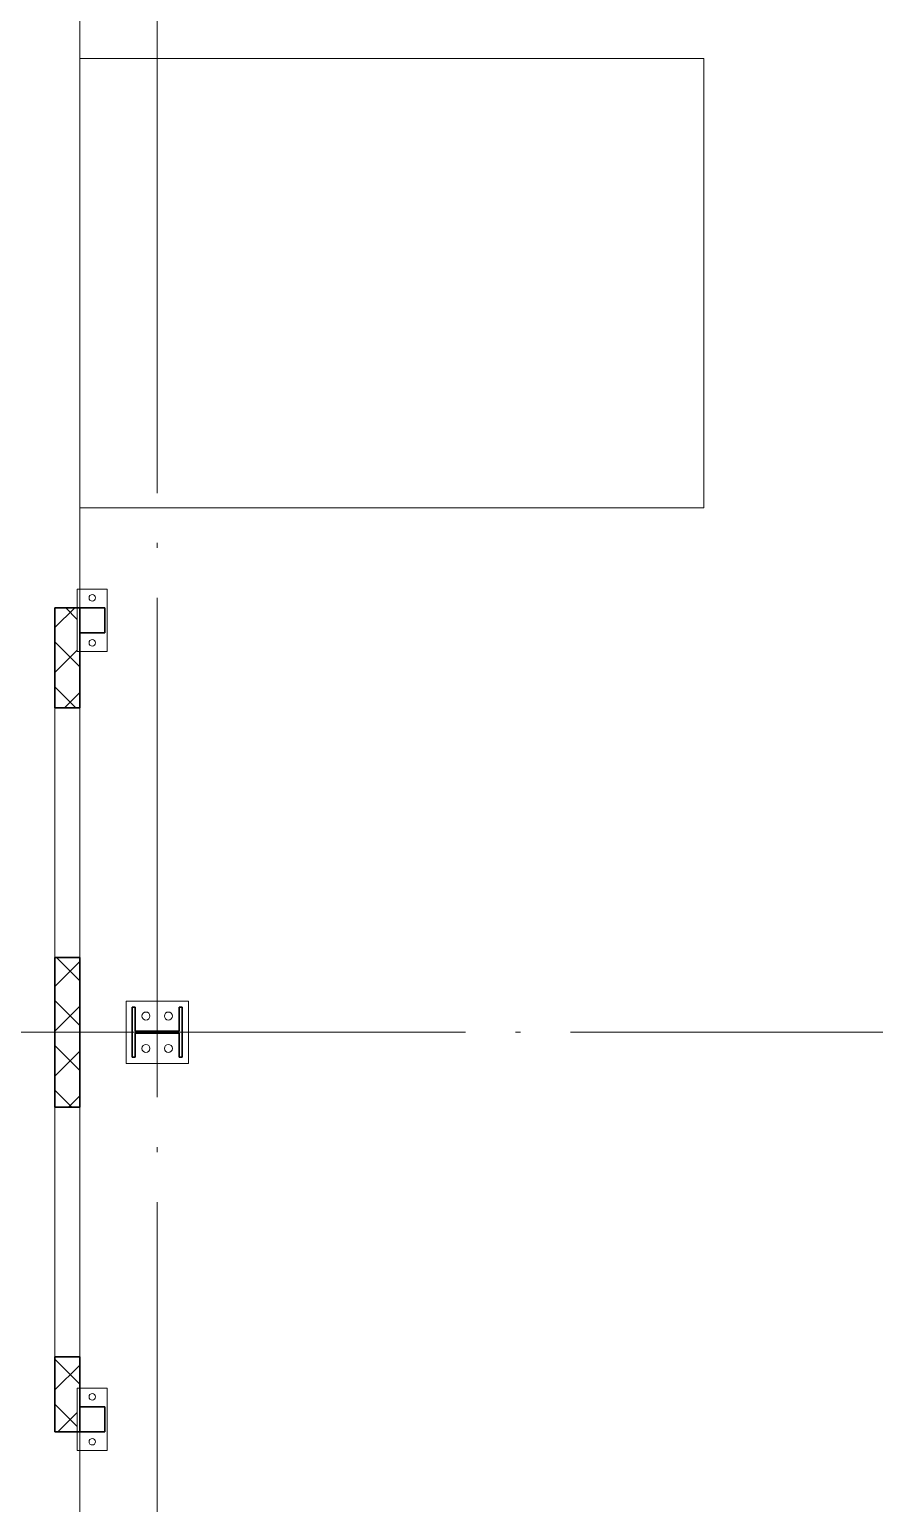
# Model space of a CAD drawing. Extents: x -965262 to 1142518, y -357520 to 71675.
# Drawn here: x 638030 to 641414, y -198251 to -192347 of the extents above; entities that cross this region are included whole.
import ezdxf

# ---------------------------------------------------------------- set-up
doc = ezdxf.new("R2010")
doc.units = 0
doc.header["$LTSCALE"] = 10
doc.linetypes.add('DOTE', pattern=[2.42, 2, -0.2, 0.02, -0.2])
doc.layers.get('0').update_dxf_attribs({"linetype": 'CONTINUOUS', "lineweight": 30})
doc.layers.add('DOTE', color=7, linetype='DOTE', lineweight=9)

# ---------------------------------------------------------------- blocks, each defined once
blk = doc.blocks.new('EC3')
at = {"lineweight": 15}
for p, q in [((67649, 6194), (67649, 4528)), ((68449, 6194), (67649, 6194)), ((68449, 6194), (68449, 4528)), ((68449, 4528), (67649, 4528))]:
    blk.add_line(p, q, dxfattribs=at)
for p, q in [((68382, 5694), (67715, 5694)), ((67715, 5694), (67715, 5028)), ((68382, 5694), (68382, 5028)), ((68382, 5028), (67715, 5028))]:
    blk.add_line(p, q)
for centre in [(68049, 5961), (68049, 4761)]:
    blk.add_circle(centre, 86.7, dxfattribs=at)
blk = doc.blocks.new('MC2')
at = {"lineweight": 15}
for p, q in [((68127, 41566), (68127, 39900)), ((69794, 41566), (68127, 41566)), ((69794, 41566), (69794, 39900)), ((69794, 39900), (68127, 39900))]:
    blk.add_line(p, q, dxfattribs=at)
for p, q in [((69627, 41400), (68294, 41400)), ((68294, 41400), (68294, 41320)), ((69627, 41400), (69627, 41320)), ((68934, 41320), (68294, 41320)), ((68934, 41320), (68934, 40146)), ((69627, 41320), (68987, 41320)), ((68987, 41320), (68987, 40146)), ((68934, 40146), (68294, 40146)), ((68294, 40146), (68294, 40066)), ((69627, 40066), (68294, 40066)), ((69627, 40146), (68987, 40146)), ((69627, 40146), (69627, 40066))]:
    blk.add_line(p, q)
for centre in [(68527, 41033), (69394, 41033), (68527, 40433), (69394, 40433)]:
    blk.add_circle(centre, 107, dxfattribs=at)

msp = doc.modelspace()

# ---------------------------------------------------------------- hatches: boundary and pattern name
at = {"lineweight": 15}
h = msp.add_hatch(dxfattribs=at)
h.set_pattern_fill('ANSI37', color=30, scale=40, angle=90)
h.set_pattern_definition([(135, (2126939.37, -217131.9), (-89.802561, -89.802561), []), (225, (2126939.37, -217131.9), (89.802561, -89.802561), [])])
h.paths.add_polyline_path([(638221.2, -197788.1), (638231.2, -197788.1), (638231.2, -197663.1), (638131.2, -197663.1), (638131.2, -197963.1), (638221.2, -197963.1)])
h.paths.add_polyline_path([(638231.2, -196063.1), (638131.2, -196063.1), (638131.2, -196663.1), (638231.2, -196663.1)])
h.paths.add_polyline_path([(638231.2, -194838.1), (638221.2, -194838.1), (638221.2, -194663.1), (638131.2, -194663.1), (638131.2, -195063.1), (638231.2, -195063.1)])
h.paths.add_polyline_path([(680841.2, -225773.1), (679041.2, -225773.1), (679041.2, -225673.1), (680841.2, -225673.1)])
h.paths.add_polyline_path([(677441.2, -225773.1), (678041.2, -225773.1), (678041.2, -225673.1), (677441.2, -225673.1)])
h.paths.add_polyline_path([(676441.2, -225773.1), (675841.2, -225773.1), (675841.2, -225673.1), (676441.2, -225673.1)])
h.paths.add_polyline_path([(674841.2, -225773.1), (674241.2, -225773.1), (674241.2, -225673.1), (674841.2, -225673.1)])
h.paths.add_polyline_path([(672841.2, -225773.1), (673241.2, -225773.1), (673241.2, -225673.1), (672841.2, -225673.1)])
h.paths.add_polyline_path([(670241.2, -225773.1), (669841.2, -225773.1), (669841.2, -225673.1), (670241.2, -225673.1)])
h.paths.add_polyline_path([(668841.2, -225773.1), (668241.2, -225773.1), (668241.2, -225673.1), (668841.2, -225673.1)])
h.paths.add_polyline_path([(667241.2, -225773.1), (666641.2, -225773.1), (666641.2, -225673.1), (667241.2, -225673.1)])
h.paths.add_polyline_path([(663841.2, -225773.1), (665641.2, -225773.1), (665641.2, -225673.1), (663841.2, -225673.1)])
h.paths.add_polyline_path([(662841.2, -225773.1), (661041.2, -225773.1), (661041.2, -225673.1), (662841.2, -225673.1)])
h.paths.add_polyline_path([(660041.2, -225773.1), (659441.2, -225773.1), (659441.2, -225673.1), (660041.2, -225673.1)])
h.paths.add_polyline_path([(658441.2, -225773.1), (657841.2, -225773.1), (657841.2, -225673.1), (658441.2, -225673.1)])
h.paths.add_polyline_path([(656841.2, -225773.1), (656241.2, -225773.1), (656241.2, -225673.1), (656841.2, -225673.1)])
h.paths.add_polyline_path([(654841.2, -225773.1), (655241.2, -225773.1), (655241.2, -225673.1), (654841.2, -225673.1)])
h.paths.add_polyline_path([(652241.2, -225773.1), (651841.2, -225773.1), (651841.2, -225673.1), (652241.2, -225673.1)])
h.paths.add_polyline_path([(650841.2, -225773.1), (650241.2, -225773.1), (650241.2, -225673.1), (650841.2, -225673.1)])
h.paths.add_polyline_path([(649241.2, -225773.1), (648641.2, -225773.1), (648641.2, -225673.1), (649241.2, -225673.1)])
h.paths.add_polyline_path([(647641.2, -225773.1), (647041.2, -225773.1), (647041.2, -225673.1), (647641.2, -225673.1)])
h.paths.add_polyline_path([(646041.2, -225773.1), (644241.2, -225773.1), (644241.2, -225673.1), (646041.2, -225673.1)])
h.paths.add_polyline_path([(639841.2, -225773.1), (641241.2, -225773.1), (641241.2, -225673.1), (639841.2, -225673.1)])
h.paths.add_polyline_path([(638841.2, -225773.1), (638131.2, -225773.1), (638131.2, -224138.1), (638231.2, -224138.1), (638231.2, -225673.1), (638841.2, -225673.1)])
h.paths.add_polyline_path([(638231.2, -223138.1), (638131.2, -223138.1), (638131.2, -222538.1), (638231.2, -222538.1)])
h.paths.add_polyline_path([(638231.2, -221538.1), (638131.2, -221538.1), (638131.2, -220138.1), (638231.2, -220138.1)])
h.paths.add_polyline_path([(638231.2, -218938.1), (638131.2, -218938.1), (638131.2, -218263.1), (638231.2, -218263.1)])
h.paths.add_polyline_path([(638231.2, -217063.1), (638131.2, -217063.1), (638131.2, -215663.1), (638231.2, -215663.1)])
h.paths.add_polyline_path([(638231.2, -214663.1), (638131.2, -214663.1), (638131.2, -214063.1), (638231.2, -214063.1)])
h.paths.add_polyline_path([(638231.2, -213063.1), (638131.2, -213063.1), (638131.2, -212663.1), (638231.2, -212663.1)])
h.paths.add_polyline_path([(638131.2, -210063.1), (638231.2, -210063.1), (638231.2, -209663.1), (638131.2, -209663.1)])
h.paths.add_polyline_path([(638131.2, -208663.1), (638231.2, -208663.1), (638231.2, -208063.1), (638131.2, -208063.1)])
h.paths.add_polyline_path([(638231.2, -207063.1), (638131.2, -207063.1), (638131.2, -206663.1), (638231.2, -206663.1)])
h.paths.add_polyline_path([(638131.2, -204063.1), (638231.2, -204063.1), (638231.2, -203663.1), (638131.2, -203663.1)])
h.paths.add_polyline_path([(638131.2, -202663.1), (638231.2, -202663.1), (638231.2, -202063.1), (638131.2, -202063.1)])
h.paths.add_polyline_path([(638231.2, -201063.1), (638131.2, -201063.1), (638131.2, -200763.1), (638231.2, -200763.1)])
h.paths.add_polyline_path([(638131.2, -192063.1), (638231.2, -192063.1), (638231.2, -191663.1), (638131.2, -191663.1)])
h.paths.add_polyline_path([(638131.2, -190663.1), (638231.2, -190663.1), (638231.2, -190063.1), (638131.2, -190063.1)])
h.paths.add_polyline_path([(638231.2, -189063.1), (638131.2, -189063.1), (638131.2, -188663.1), (638231.2, -188663.1)])
h.paths.add_polyline_path([(638231.2, -185663.1), (638131.2, -185663.1), (638131.2, -185063.1), (638231.2, -185063.1)])
h.paths.add_polyline_path([(638131.2, -184063.1), (638231.2, -184063.1), (638231.2, -182863), (638131.2, -182863)])
h.paths.add_polyline_path([(638231.2, -180863), (638131.2, -180863), (638131.2, -179223.1), (638231.2, -179223.1)])
h.paths.add_polyline_path([(638131.2, -178223.1), (638231.2, -178223.1), (638231.2, -175863), (638131.2, -175863)])
h.paths.add_polyline_path([(638231.2, -173863), (638131.2, -173863), (638131.2, -172863), (638231.2, -172863)])
h.paths.add_polyline_path([(638231.2, -170863), (638131.2, -170863), (638131.2, -169863), (638231.2, -169863)])
h.paths.add_polyline_path([(638231.2, -167863), (638131.2, -167863), (638131.2, -166763.1), (638231.2, -166763.1)])
h.paths.add_polyline_path([(638131.2, -164363.1), (638231.2, -164363.1), (638231.2, -163663.1), (638131.2, -163663.1)])
h.paths.add_polyline_path([(638131.2, -161663.1), (638231.2, -161663.1), (638231.2, -160928.1), (638131.2, -160928.1)])
h.paths.add_polyline_path([(638231.2, -161028.1), (638741.2, -161028.1), (638741.2, -160928.1), (638231.2, -160928.1)])
h.paths.add_polyline_path([(640741.2, -161028.1), (641741.2, -161028.1), (641741.2, -160928.1), (640741.2, -160928.1)])
h.paths.add_polyline_path([(644206.2, -161028.1), (643741.2, -161028.1), (643741.2, -160928.1), (644206.2, -160928.1)])
h.paths.add_polyline_path([(656866.2, -161028.1), (657976.3, -161028.1), (657976.3, -160928.1), (656866.2, -160928.1)])
h.paths.add_polyline_path([(660976.3, -161028.1), (664791.2, -161028.1), (664791.2, -160928.1), (660976.3, -160928.1)])
h.paths.add_polyline_path([(666291.2, -160928.1), (670791.2, -160928.1), (670791.2, -161028.1), (666291.2, -161028.1)])
h.paths.add_polyline_path([(675976.3, -161028.1), (672291.2, -161028.1), (672291.2, -160928.1), (675976.3, -160928.1)])
h.paths.add_polyline_path([(678976.2, -160928.1), (677976.3, -160928.1), (677976.3, -161028.1), (678976.2, -161028.1)])
h.paths.add_polyline_path([(679976.2, -160928.1), (681476.2, -160928.1), (681476.2, -161028.1), (679976.2, -161028.1)])
h.paths.add_polyline_path([(683976.3, -161028.1), (682976.2, -161028.1), (682976.2, -160928.1), (683976.3, -160928.1)])
h.paths.add_polyline_path([(685976.3, -161028.1), (686976.2, -161028.1), (686976.2, -160928.1), (685976.3, -160928.1)])
h.paths.add_polyline_path([(686876.2, -161028.1), (686976.2, -161028.1), (686976.2, -164293.1), (686876.2, -164293.1)])
h.paths.add_polyline_path([(686876.2, -167553.1), (686976.2, -167553.1), (686976.2, -169063.1), (686876.2, -169063.1)])
h.paths.add_polyline_path([(686876.2, -173863.1), (686976.2, -173863.1), (686976.2, -171663.1), (686876.2, -171663.1)])
h.paths.add_polyline_path([(686876.2, -176863.1), (686976.2, -176863.1), (686976.2, -175863.1), (686876.2, -175863.1)])
h.paths.add_polyline_path([(686876.2, -178863.1), (686976.2, -178863.1), (686976.2, -181063.1), (686876.2, -181063.1)])
h.paths.add_polyline_path([(686876.2, -186363.4), (686976.2, -186363.4), (686976.2, -183663.1), (686876.2, -183663.1)])
h.paths.add_polyline_path([(686976.2, -185028.1), (688176.2, -185028.1), (688176.2, -184928.1), (686976.2, -184928.1)])
h.paths.add_polyline_path([(686976.2, -190363.1), (686876.2, -190363.1), (686876.2, -187363.4), (686976.2, -187363.4)])
h.paths.add_polyline_path([(686741.2, -190463.1), (687276.2, -190463.1), (687276.2, -190363.1), (686741.2, -190363.1)])

# ---------------------------------------------------------------- linework, layer by layer
at = {"lineweight": 15, "ltscale": 100}
for p, q in [((638231.2, -192063.1, 11610.3), (638231.2, -194663.1, 11610.3)), ((640731.2, -192463.1, 11610.3), (640731.2, -194263.1, 11610.3)), ((638231.2, -197963.1, 11610.3), (638231.2, -200763.1, 11610.3))]:
    msp.add_line(p, q, dxfattribs=at)
at = {"lineweight": 15}
for p, q in [((638231.2, -192463.1, 11610.3), (640731.2, -192463.1, 11610.3)), ((638231.2, -194263.1, 11610.3), (640731.2, -194263.1, 11610.3))]:
    msp.add_line(p, q, dxfattribs=at)
at = {"color": 30, "ltscale": 200}
for p, q in [((638131.2, -194663.1, 11610.3), (638131.2, -195063.1, 11610.3)), ((638231.2, -194663.1, 11610.3), (638231.2, -195063.1, 11610.3)), ((638131.2, -196063.1, 11610.3), (638131.2, -196663.1, 11610.3)), ((638231.2, -196063.1, 11610.3), (638231.2, -196663.1, 11610.3)), ((638131.2, -197663.1, 11610.3), (638131.2, -197963.1, 11610.3)), ((638231.2, -197663.1, 11610.3), (638231.2, -197963.1, 11610.3))]:
    msp.add_line(p, q, dxfattribs=at)
at = {"color": 30, "ltscale": 100}
for p, q in [((638131.2, -194663.1, 11610.3), (638231.2, -194663.1, 11610.3)), ((638131.2, -197963.1, 11610.3), (638231.2, -197963.1, 11610.3))]:
    msp.add_line(p, q, dxfattribs=at)
at = {"color": 30}
for p, q in [((638131.2, -195063.1, 11610.3), (638231.2, -195063.1, 11610.3)), ((638131.2, -196063.1, 11610.3), (638231.2, -196063.1, 11610.3)), ((638131.2, -196663.1, 11610.3), (638231.2, -196663.1, 11610.3)), ((638131.2, -197663.1, 11610.3), (638231.2, -197663.1, 11610.3))]:
    msp.add_line(p, q, dxfattribs=at)
at = {"color": 30, "lineweight": 15}
for p, q in [((638131.2, -195063.1, 11610.3), (638131.2, -196063.1, 11610.3)), ((638231.2, -195063.1, 11610.3), (638231.2, -196063.1, 11610.3)), ((638131.2, -196663.1, 11610.3), (638131.2, -197663.1, 11610.3)), ((638231.2, -196663.1, 11610.3), (638231.2, -197663.1, 11610.3))]:
    msp.add_line(p, q, dxfattribs=at)
at = {"layer": 'DOTE', "ltscale": 100, "extrusion": (0, -1, 0)}
msp.add_line((638541.2, -187363.4, 8350.5), (638541.2, -228848.4, 8350.5), dxfattribs=at)
at = {"layer": 'DOTE', "ltscale": 100}
msp.add_line((688176.2, -196363.1, 10706.1), (635608.9, -196363.1, 8346.5), dxfattribs=at)

# ---------------------------------------------------------------- block references
at = {"lineweight": 15, "xscale": 0.1500000000232831, "yscale": 0.1500000000232831, "zscale": 0.1500000000232831}
for name, p, rotation in [('EC3', (648488.5, -193908.9, 11610.3), 180), ('MC2', (632431.2, -186019, 9801.8), 270), ('EC3', (648488.5, -197108.9, 11610.3), 180)]:
    msp.add_blockref(name, p, dxfattribs=dict(at, rotation=rotation))

doc.saveas('drawing.dxf')
